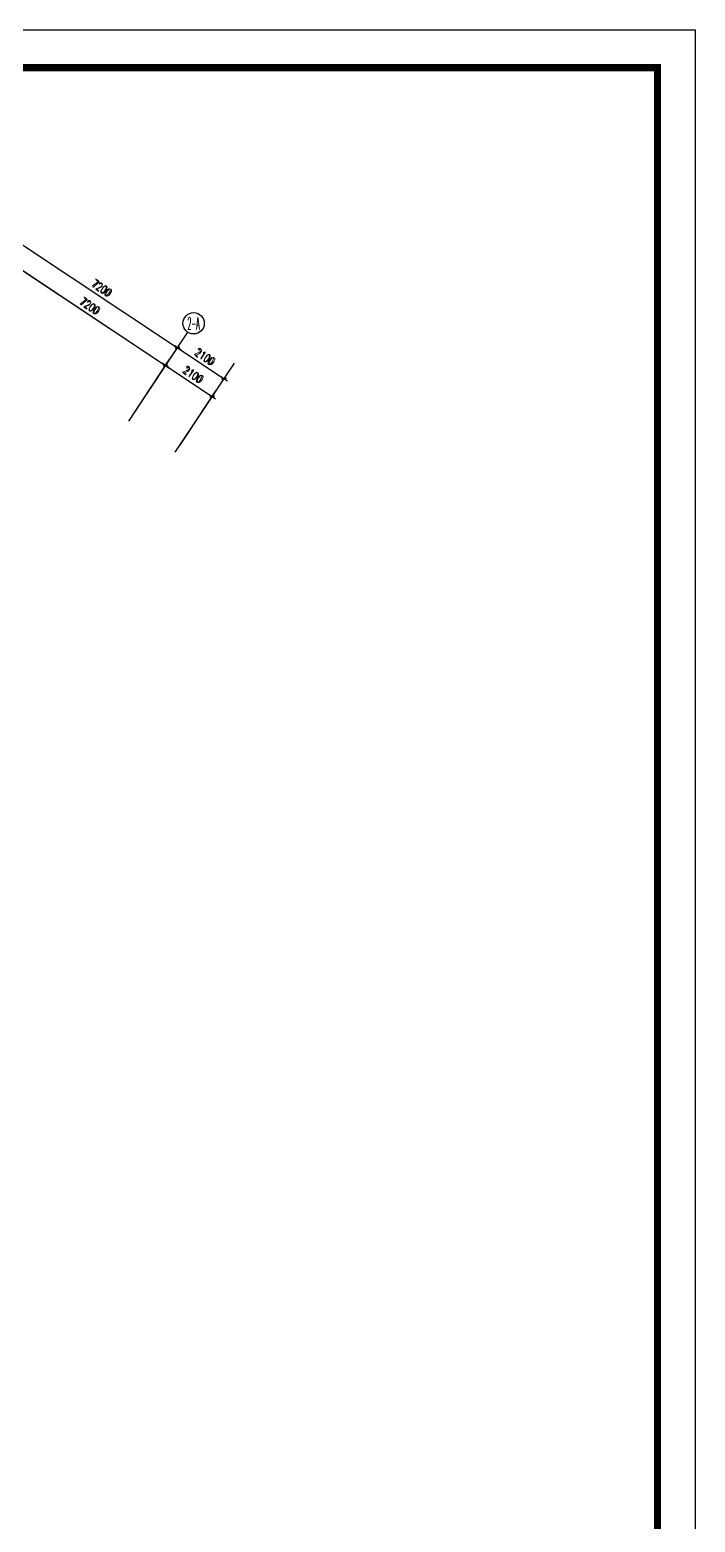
# Model space of a CAD drawing. Extents: x -149393 to 1177518, y -366685 to 296590.
# Drawn here: x 825700 to 850650, y 27372 to 83324 of the extents above; entities that cross this region are included whole.
import ezdxf
from ezdxf.enums import TextEntityAlignment as Align

# ---------------------------------------------------------------- set-up
doc = ezdxf.new("R2010")
doc.units = 0
doc.header["$LTSCALE"] = 1000
doc.header["$MEASUREMENT"] = 0
doc.layers.get('0').update_dxf_attribs({"linetype": 'CONTINUOUS'})
doc.layers.get('Defpoints').update_dxf_attribs({"linetype": 'CONTINUOUS'})
doc.layers.add('AXIS', color=3, linetype='CONTINUOUS')
doc.layers.add('PUB_TITLE', color=253, linetype='CONTINUOUS')
doc.styles.add('_TCH_AXIS', font='COMPLEX', dxfattribs={"bigfont": 'GBCBIG'})
doc.styles.add('_TCH_DIM_T3', font='SIMPLEX', dxfattribs={"width": 0.705882, "bigfont": 'GBCBIG'})
doc.styles.add('DIM_FONT', font='SIMPLEX.shx', dxfattribs={"width": 0.8})
doc.dimstyles.new('_TCH_ARCH&&100', dxfattribs={"dimtxt": 297.5, "dimasz": 100, "dimexe": 250, "dimexo": 300, "dimgap": 126.25, "dimtad": 1, "dimdec": 0, "dimzin": 0, "dimdsep": 46, "dimtxsty": '_TCH_DIM_T3', "dimblk": 'ARCHTICK', "dimcen": 0.09, "dimclrt": 7, "dimazin": 2, "dimtfac": 1, "dimtdec": 0, "dimtix": 1, "dimtmove": 2, "dimatfit": 3, "dimfxl": 1, "dimtolj": 1, "dimtzin": 0, "dimarcsym": 0})
doc.dimstyles.new('DIMN', dxfattribs={"dimtxt": 300, "dimasz": 1, "dimexe": 250, "dimexo": 300, "dimgap": 150, "dimtad": 1, "dimdec": 0, "dimdsep": 46, "dimtxsty": 'DIM_FONT', "dimblk": '_DIMX', "dimcen": 2.5, "dimclrt": 7, "dimadec": 0, "dimazin": 0, "dimtfac": 1, "dimtdec": 0, "dimtix": 1, "dimtmove": 2, "dimatfit": 3, "dimldrblk": '_DIMX', "dimfxl": 1, "dimtolj": 1, "dimarcsym": 0})

# ---------------------------------------------------------------- blocks, each defined once
blk = doc.blocks.new('_DIMX')
blk.add_line((-150, 0), (150, 0))
at = {"const_width": 50}
blk.add_lwpolyline([(-70, -70), (70, 70)], dxfattribs=at)
blk = doc.blocks.new('_ArchTick')
at = {"color": 0, "linetype": 'ByBlock', "const_width": 0.4}
blk.add_lwpolyline([(-0.5, -0.5), (0.5, 0.5)], dxfattribs=at)
blk = doc.blocks.new('*D875')
at = {"layer": 'AXIS', "color": 0, "lineweight": -2, "transparency": 16777216}
for p, q in [((829573, 68906), (830929, 70947)), ((830790, 70739), (832540, 69576)), ((831322, 67744), (832678, 69785))]:
    blk.add_line(p, q, dxfattribs=at)
at = {"layer": 'Defpoints', "color": 0, "transparency": 16777216}
for p in [(832540, 69576), (829407, 68656), (831156, 67494)]:
    blk.add_point(p, dxfattribs=at)
at = {"layer": 'AXIS', "color": 0, "lineweight": -2, "transparency": 16777216, "xscale": 100, "yscale": 100, "zscale": 100}
for p, rotation in [((830790, 70739), 146.4000000000005), ((832540, 69576), 326.4000000000005)]:
    blk.add_blockref('_ArchTick', p, dxfattribs=dict(at, rotation=rotation))
at = {"layer": 'AXIS', "color": 7, "transparency": 16777216, "insert": (831817, 70387), "char_height": 297.5, "attachment_point": 5, "rotation": 326.4, "style": '_TCH_DIM_T3'}
blk.add_mtext('\\A1;2100', dxfattribs=at)
blk = doc.blocks.new('*D876')
at = {"layer": 'AXIS', "color": 0, "lineweight": -2, "transparency": 16777216}
for p, q in [((829573, 68906), (831372, 71613)), ((831233, 71405), (832982, 70243)), ((831322, 67744), (833121, 70451))]:
    blk.add_line(p, q, dxfattribs=at)
at = {"layer": 'Defpoints', "color": 0, "transparency": 16777216}
for p in [(832982, 70243), (829407, 68656), (831156, 67494)]:
    blk.add_point(p, dxfattribs=at)
at = {"layer": 'AXIS', "color": 0, "lineweight": -2, "transparency": 16777216, "xscale": 100, "yscale": 100, "zscale": 100}
for p, rotation in [((831233, 71405), 146.4000000000023), ((832982, 70243), 326.4000000000023)]:
    blk.add_blockref('_ArchTick', p, dxfattribs=dict(at, rotation=rotation))
at = {"layer": 'AXIS', "color": 7, "transparency": 16777216, "insert": (832260, 71053), "char_height": 297.5, "attachment_point": 5, "rotation": 326.4, "style": '_TCH_DIM_T3'}
blk.add_mtext('\\A1;2100', dxfattribs=at)
blk = doc.blocks.new('*D877')
at = {"layer": 'AXIS', "color": 0, "lineweight": -2, "transparency": 16777216}
for p, q in [((823576, 72891), (824932, 74931)), ((824793, 74723), (830790, 70739)), ((829573, 68906), (830929, 70947))]:
    blk.add_line(p, q, dxfattribs=at)
at = {"layer": 'Defpoints', "color": 0, "transparency": 16777216}
for p in [(823410, 72641), (830790, 70739), (829407, 68656)]:
    blk.add_point(p, dxfattribs=at)
at = {"layer": 'AXIS', "color": 0, "lineweight": -2, "transparency": 16777216, "xscale": 100, "yscale": 100, "zscale": 100}
for p, rotation in [((824793, 74723), 146.3999999999997), ((830790, 70739), 326.3999999999997)]:
    blk.add_blockref('_ArchTick', p, dxfattribs=dict(at, rotation=rotation))
at = {"layer": 'AXIS', "color": 7, "transparency": 16777216, "insert": (827944, 72960), "char_height": 297.5, "attachment_point": 5, "rotation": 326.4, "style": '_TCH_DIM_T3'}
blk.add_mtext('\\A1;7200', dxfattribs=at)
blk = doc.blocks.new('*D878')
at = {"layer": 'AXIS', "color": 0, "lineweight": -2, "transparency": 16777216}
for p, q in [((823576, 72891), (825374, 75598)), ((825236, 75389), (831233, 71405)), ((829573, 68906), (831372, 71613))]:
    blk.add_line(p, q, dxfattribs=at)
at = {"layer": 'Defpoints', "color": 0, "transparency": 16777216}
for p in [(823410, 72641), (831233, 71405), (829407, 68656)]:
    blk.add_point(p, dxfattribs=at)
at = {"layer": 'AXIS', "color": 0, "lineweight": -2, "transparency": 16777216, "xscale": 100, "yscale": 100, "zscale": 100}
for p, rotation in [((825236, 75389), 146.3999999999997), ((831233, 71405), 326.3999999999997)]:
    blk.add_blockref('_ArchTick', p, dxfattribs=dict(at, rotation=rotation))
at = {"layer": 'AXIS', "color": 7, "transparency": 16777216, "insert": (828387, 73626), "char_height": 297.5, "attachment_point": 5, "rotation": 326.4, "style": '_TCH_DIM_T3'}
blk.add_mtext('\\A1;7200', dxfattribs=at)

msp = doc.modelspace()

# ---------------------------------------------------------------- linework, layer by layer
at = {"layer": 'AXIS'}
for p, q in [((829407, 68656.3), (831620.5, 71987.9)), ((831156.1, 67494.1), (833369.7, 70825.8))]:
    msp.add_line(p, q, dxfattribs=at)
msp.add_circle((831841.9, 72321.1), 400, dxfattribs=at)
at = {"layer": 'PUB_TITLE'}
msp.add_lwpolyline([(731849.9, 83323.9), (850649.9, 83323.9), (850649.9, -684.6), (731849.9, -684.6)], close=True, dxfattribs=at)
at = {"layer": 'PUB_TITLE', "const_width": 270.7}
msp.add_lwpolyline([(738921.3, 81909.6), (849235.6, 81909.6), (849235.6, 729.6), (738921.3, 729.6), (738921.3, 81909.6)], close=True, dxfattribs=at)

# ---------------------------------------------------------------- texts
at = {"layer": 'AXIS', "color": 7, "style": '_TCH_AXIS', "width": 0.328125}
msp.add_text('2-A', height=452.55, dxfattribs=at).set_placement((831615.6, 72094.8), (832068.2, 72094.8), align=Align.FIT)

# ---------------------------------------------------------------- dimensions: what is measured, and where the dimension line sits
at = {"layer": 'AXIS'}
for p1, p2, distance in [((823409.9, 72640.7), (829407, 68656.3), 3300), ((823409.9, 72640.7), (829407, 68656.3), 2500), ((829407, 68656.3), (831156.1, 67494.1), 3300), ((829407, 68656.3), (831156.1, 67494.1), 2500)]:
    msp.add_aligned_dim(p1=p1, p2=p2, distance=distance, dimstyle='DIMN', dxfattribs=at).render()
for p1, p2, distance, picture, middle in [((823409.9, 72640.7), (829407, 68656.3), 3300, '*D878', (828386.8, 73626.2)), ((823409.9, 72640.7), (829407, 68656.3), 2500, '*D877', (827944.1, 72959.8)), ((829407, 68656.3), (831156.1, 67494.1), 3300, '*D876', (832259.9, 71052.9)), ((829407, 68656.3), (831156.1, 67494.1), 2500, '*D875', (831817.2, 70386.5))]:
    dim = msp.add_aligned_dim(p1=p1, p2=p2, distance=distance, dimstyle='_TCH_ARCH&&100', dxfattribs=at)
    dim.commit()
    dim.dimension.update_dxf_attribs({"geometry": picture, "text_midpoint": middle})

doc.saveas('drawing.dxf')
